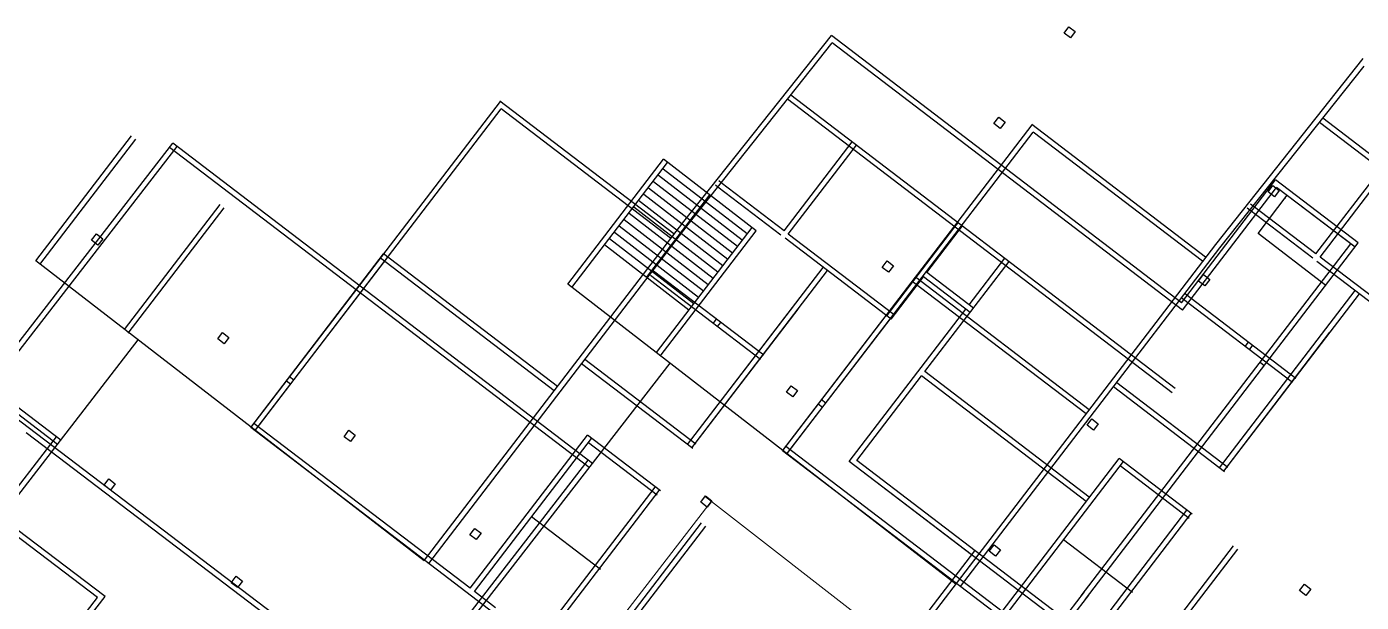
# Model space of a CAD drawing. Header units: metres. Extents: x 141303 to 146299, y 125960 to 127091.
# Drawn here: x 145323 to 145373.1, y 126112.4 to 126134 of the extents above; entities that cross this region are included whole.
import ezdxf

# ---------------------------------------------------------------- set-up
doc = ezdxf.new("R2010")
doc.units = ezdxf.units.M
doc.header["$MEASUREMENT"] = 0
for name, color, linetype, lineweight in [('ELEVATION', 7, 'Continuous', 20), ('new column', 4, 'Continuous', 25), ('NVMI_WALL', 7, 'Continuous', 30), ('STAIR', 93, 'Continuous', 25)]:
    doc.layers.add(name, color=color, linetype=linetype, lineweight=lineweight)

msp = doc.modelspace()

# ---------------------------------------------------------------- linework, layer by layer
at = {"layer": 'ELEVATION'}
for p, q in [((145348.52353, 126116.37069), (145356.15039, 126110.44699)), ((145337.13157, 126101.21754), (145348.73235, 126116.19015))]:
    msp.add_line(p, q, dxfattribs=at)
at = {"layer": 'new column'}
for p, q in [((145361.97264, 126133.75552), (145362.15458, 126133.99405)), ((145362.15458, 126133.99405), (145362.39311, 126133.81212)), ((145362.21118, 126133.57358), (145361.97264, 126133.75552)), ((145362.39311, 126133.81212), (145362.21118, 126133.57358)), ((145359.33876, 126130.36482), (145359.52069, 126130.60336)), ((145359.57729, 126130.18288), (145359.33876, 126130.36482)), ((145359.52069, 126130.60336), (145359.75923, 126130.42142)), ((145359.75923, 126130.42142), (145359.57729, 126130.18288)), ((145369.62414, 126127.80296), (145369.80608, 126128.04149)), ((145369.80608, 126128.04149), (145370.04462, 126127.85956)), ((145370.04462, 126127.85956), (145369.86268, 126127.62102)), ((145369.86268, 126127.62102), (145369.62414, 126127.80296)), ((145325.48347, 126125.99005), (145325.66541, 126126.22858)), ((145325.72201, 126125.80811), (145325.48347, 126125.99005)), ((145325.66541, 126126.22858), (145325.90394, 126126.04665)), ((145325.90394, 126126.04665), (145325.72201, 126125.80811)), ((145355.15134, 126124.97257), (145355.33328, 126125.21111)), ((145355.38988, 126124.79063), (145355.15134, 126124.97257)), ((145355.33328, 126125.21111), (145355.57181, 126125.02917)), ((145355.57181, 126125.02917), (145355.38988, 126124.79063)), ((145367.01853, 126124.46028), (145367.20047, 126124.69882)), ((145367.25707, 126124.27835), (145367.01853, 126124.46028)), ((145367.20047, 126124.69882), (145367.439, 126124.51688)), ((145367.439, 126124.51688), (145367.25707, 126124.27835)), ((145330.21434, 126122.28973), (145330.39627, 126122.52826)), ((145330.39627, 126122.52826), (145330.63481, 126122.34633)), ((145330.63481, 126122.34633), (145330.45287, 126122.10779)), ((145330.45287, 126122.10779), (145330.21434, 126122.28973)), ((145351.55105, 126120.29616), (145351.73298, 126120.53469)), ((145351.73298, 126120.53469), (145351.97152, 126120.35276)), ((145351.97152, 126120.35276), (145351.78958, 126120.11422)), ((145351.78958, 126120.11422), (145351.55105, 126120.29616)), ((145334.95408, 126118.62467), (145335.13601, 126118.86321)), ((145335.13601, 126118.86321), (145335.37455, 126118.68127)), ((145362.83295, 126119.05166), (145363.01489, 126119.29019)), ((145363.07149, 126118.86972), (145362.83295, 126119.05166)), ((145363.01489, 126119.29019), (145363.25342, 126119.10826)), ((145363.25342, 126119.10826), (145363.07149, 126118.86972)), ((145335.19261, 126118.44273), (145334.95408, 126118.62467)), ((145335.37455, 126118.68127), (145335.19261, 126118.44273)), ((145325.95178, 126116.80483), (145326.13372, 126117.04337)), ((145326.13372, 126117.04337), (145326.37225, 126116.86143)), ((145326.37225, 126116.86143), (145326.19032, 126116.6229)), ((145326.19032, 126116.6229), (145325.95178, 126116.80483)), ((145348.33813, 126116.16634), (145348.52007, 126116.40487)), ((145348.52007, 126116.40487), (145348.7586, 126116.22294)), ((145348.57667, 126115.9844), (145348.33813, 126116.16634)), ((145348.7586, 126116.22294), (145348.57667, 126115.9844)), ((145339.67522, 126114.9465), (145339.85716, 126115.18504)), ((145339.91376, 126114.76456), (145339.67522, 126114.9465)), ((145339.85716, 126115.18504), (145340.09569, 126115.0031)), ((145340.09569, 126115.0031), (145339.91376, 126114.76456)), ((145359.16423, 126114.32701), (145359.34617, 126114.56554)), ((145359.40277, 126114.14507), (145359.16423, 126114.32701)), ((145359.34617, 126114.56554), (145359.5847, 126114.38361)), ((145359.5847, 126114.38361), (145359.40277, 126114.14507)), ((145330.71971, 126113.15083), (145330.90165, 126113.38936)), ((145330.90165, 126113.38936), (145331.14018, 126113.20743)), ((145330.95825, 126112.96889), (145330.71971, 126113.15083)), ((145331.14018, 126113.20743), (145330.95825, 126112.96889)), ((145370.80724, 126112.8535), (145370.98917, 126113.09204)), ((145371.04577, 126112.67157), (145370.80724, 126112.8535)), ((145370.98917, 126113.09204), (145371.22771, 126112.9101)), ((145371.22771, 126112.9101), (145371.04577, 126112.67157))]:
    msp.add_line(p, q, dxfattribs=at)
at = {"layer": 'NVMI_WALL'}
for p, q in [((145347.70777, 126126.69751), (145353.24042, 126133.66609)), ((145347.8644, 126126.57315), (145353.27511, 126133.38814)), ((145366.38066, 126123.64787), (145353.24042, 126133.66609)), ((145366.41806, 126123.36786), (145353.27511, 126133.38814)), ((145367.66451, 126125.82903), (145373.19716, 126132.79761)), ((145367.82114, 126125.70467), (145373.23186, 126132.51966)), ((145366.14489, 126120.43242), (145351.72032, 126131.42982)), ((145331.46572, 126118.98084), (145340.8195, 126131.1898)), ((145331.62448, 126118.8592), (145340.85692, 126130.90978)), ((145347.32699, 126126.22844), (145340.80601, 126131.20009)), ((145347.20573, 126126.0694), (145340.85692, 126130.90978)), ((145366.02311, 126120.27376), (145351.59594, 126131.27316)), ((145324.20171, 126118.33241), (145308.45552, 126130.33743)), ((145324.32297, 126118.49146), (145308.57678, 126130.49648)), ((145385.97985, 126119.40528), (145371.55268, 126130.40467)), ((145386.10163, 126119.56394), (145371.67706, 126130.56134)), ((145323.394, 126125.21477), (145326.98222, 126129.89828)), ((145351.42246, 126118.11235), (145360.77624, 126130.32132)), ((145351.58122, 126117.99072), (145360.81366, 126130.0413)), ((145367.28373, 126125.35996), (145360.76275, 126130.3316)), ((145367.16247, 126125.20091), (145360.81366, 126130.0413)), ((145303.98626, 126097.9419), (145328.53352, 126129.628)), ((145321.47806, 126120.1941), (145328.69257, 126129.50674)), ((145323.54235, 126125.07954), (145327.14051, 126129.77602)), ((145344.15846, 126117.46393), (145328.41226, 126129.46895)), ((145344.27972, 126117.62297), (145328.53352, 126129.628)), ((145351.46649, 126126.34191), (145354.02081, 126129.67591)), ((145351.62554, 126126.22065), (145354.17986, 126129.55465)), ((145343.35074, 126124.34629), (145346.93897, 126129.02979)), ((145343.49909, 126124.21106), (145347.09725, 126128.90754)), ((145371.42323, 126125.47343), (145373.97755, 126128.80743)), ((145371.58228, 126125.35217), (145374.1366, 126128.68617)), ((145348.98388, 126127.98317), (145348.89041, 126128.05444)), ((145351.34486, 126126.18315), (145348.98388, 126127.98317)), ((145349.10827, 126128.13984), (145349.01167, 126128.21348)), ((145351.46649, 126126.34191), (145349.10827, 126128.13984)), ((145366.38066, 126123.64787), (145369.90853, 126128.2522)), ((145366.41806, 126123.36786), (145369.94565, 126127.97181)), ((145373.00986, 126125.88712), (145369.90824, 126128.25182)), ((145372.87747, 126125.73656), (145369.94565, 126127.97181)), ((145372.88821, 126125.72837), (145369.94565, 126127.97181)), ((145369.06501, 126127.27136), (145368.96841, 126127.345)), ((145369.2485, 126126.23985), (145370.34764, 126127.67437)), ((145370.27109, 126127.553), (145370.27838, 126127.56213)), ((145326.71758, 126122.64687), (145330.30627, 126127.33099)), ((145326.86163, 126122.50821), (145330.46351, 126127.20954)), ((145368.94062, 126127.11469), (145368.84715, 126127.18595)), ((145371.3016, 126125.31467), (145368.94062, 126127.11469)), ((145371.42323, 126125.47343), (145369.06501, 126127.27136)), ((145337.97494, 126113.99385), (145347.70564, 126126.69478)), ((145338.13371, 126113.87222), (145347.8644, 126126.57315)), ((145346.67432, 126121.77839), (145350.26301, 126126.46251)), ((145346.81837, 126121.63973), (145350.42026, 126126.34106)), ((145355.32106, 126123.15166), (145358.00239, 126126.65144)), ((145356.81809, 126124.77678), (145358.16115, 126126.5298)), ((145357.87538, 126126.48566), (145357.99701, 126126.64442)), ((145358.03443, 126126.3644), (145358.15606, 126126.52316)), ((145355.48011, 126123.0304), (145351.50391, 126126.06189)), ((145355.60175, 126123.18916), (145351.62554, 126126.22065)), ((145362.61651, 126112.65166), (145372.72899, 126125.84976)), ((145362.77526, 126112.53002), (145373.00986, 126125.88712)), ((145371.79688, 126124.29694), (145369.2485, 126126.23985)), ((145331.45368, 126118.96512), (145336.44068, 126125.47437)), ((145331.61273, 126118.84386), (145336.59973, 126125.35311)), ((145342.96165, 126120.50272), (145336.44068, 126125.47437)), ((145357.93169, 126113.12537), (145367.66238, 126125.8263)), ((145358.09045, 126113.00374), (145367.82114, 126125.70467)), ((145375.55849, 126122.32068), (145371.58228, 126125.35217)), ((145331.46564, 126118.98074), (145323.394, 126125.21477)), ((145342.84002, 126120.34396), (145336.31904, 126125.31561)), ((145350.70665, 126121.67769), (145346.5714, 126124.83044)), ((145347.84504, 126118.32647), (145352.93534, 126124.97055)), ((145348.00409, 126118.20521), (145353.09439, 126124.84929)), ((145356.74533, 126121.06439), (145359.90781, 126125.19221)), ((145358.40857, 126123.56418), (145359.74876, 126125.31347)), ((145375.43685, 126122.16192), (145371.46065, 126125.19341)), ((145351.42239, 126118.11226), (145343.35074, 126124.34629)), ((145350.58539, 126121.51864), (145346.45014, 126124.67139)), ((145351.41042, 126118.09664), (145356.39742, 126124.60588)), ((145351.56947, 126117.97538), (145356.55647, 126124.48463)), ((145355.48011, 126123.0304), (145356.69645, 126124.61802)), ((145362.79676, 126119.47548), (145356.27578, 126124.44712)), ((145362.9184, 126119.63424), (145356.39742, 126124.60588)), ((145358.44598, 126123.28416), (145356.69645, 126124.61802)), ((145358.56762, 126123.44292), (145356.81809, 126124.77678)), ((145370.66339, 126120.80921), (145366.52814, 126123.96196)), ((145367.80178, 126117.45799), (145372.89208, 126124.10207)), ((145367.96083, 126117.33673), (145373.05113, 126123.98081)), ((145347.84504, 126118.32647), (145351.83344, 126123.53231)), ((145348.00409, 126118.20521), (145351.9922, 126123.41067)), ((145353.91033, 126117.69289), (145358.28693, 126123.40542)), ((145370.54213, 126120.65016), (145366.40688, 126123.80291)), ((145348.80888, 126122.87307), (145348.93051, 126123.03183)), ((145348.96792, 126122.75181), (145349.08956, 126122.91057)), ((145326.96292, 126122.64041), (145326.96029, 126122.64242)), ((145367.80178, 126117.45799), (145371.79018, 126122.66382)), ((145367.96083, 126117.33673), (145371.94895, 126122.54219)), ((145318.05456, 126110.40007), (145327.23397, 126122.24902)), ((145368.76562, 126122.00459), (145368.88725, 126122.16335)), ((145368.92467, 126121.88333), (145369.0463, 126122.04209)), ((145338.0113, 126109.53158), (145347.19071, 126121.38054)), ((145348.03895, 126118.17864), (145343.86884, 126121.35796)), ((145348.16021, 126118.33769), (145343.99047, 126121.51673)), ((145346.91966, 126121.77193), (145346.91703, 126121.77394)), ((145369.48221, 126121.28322), (145369.32305, 126121.40457)), ((145333.07234, 126120.74901), (145332.91329, 126120.87027)), ((145354.19101, 126117.73039), (145356.62369, 126120.90563)), ((145362.79648, 126116.19945), (145356.62369, 126120.90563)), ((145362.91774, 126116.3585), (145356.74533, 126121.06439)), ((145332.9507, 126120.59025), (145332.79166, 126120.71151)), ((145332.9507, 126120.59025), (145332.79166, 126120.71151)), ((145367.99569, 126117.31016), (145363.82558, 126120.48948)), ((145368.11695, 126117.46921), (145363.94721, 126120.64824)), ((145337.09262, 126108.34573), (145321.47806, 126120.1941)), ((145352.90745, 126119.72176), (145352.7484, 126119.84302)), ((145352.90745, 126119.72176), (145352.7484, 126119.84302)), ((145353.02908, 126119.88053), (145352.87003, 126120.00179)), ((145354.17863, 126101.63944), (145331.45368, 126118.96512)), ((145337.9565, 126113.96761), (145331.46564, 126118.98074)), ((145339.68677, 126112.93965), (145331.57532, 126119.12389)), ((145317.89523, 126110.52097), (145324.16392, 126118.61272)), ((145336.8108, 126108.30852), (145323.02856, 126118.76652)), ((145339.68677, 126112.93965), (145344.08422, 126118.67938)), ((145339.84582, 126112.81839), (145344.24298, 126118.55775)), ((145346.82635, 126116.58816), (145344.08393, 126118.67901)), ((145346.70509, 126116.42911), (145344.12135, 126118.39899)), ((145374.13537, 126100.77096), (145351.41042, 126118.09664)), ((145357.91324, 126113.09912), (145351.42239, 126118.11226)), ((145359.64352, 126112.07116), (145351.53206, 126118.2554)), ((145325.70776, 126112.59104), (145319.33447, 126117.42711)), ((145325.98958, 126112.62825), (145319.45696, 126117.58523)), ((145337.85197, 126109.65249), (145344.12066, 126117.74424)), ((145361.84435, 126111.64393), (145353.91033, 126117.69289)), ((145358.50434, 126114.19038), (145353.91033, 126117.69289)), ((145361.966, 126111.80268), (145354.19101, 126117.73039)), ((145359.64352, 126112.07116), (145364.04096, 126117.8109)), ((145359.80256, 126111.9499), (145364.19972, 126117.68927)), ((145366.7831, 126115.71968), (145364.04067, 126117.81052)), ((145366.66184, 126115.56063), (145364.07809, 126117.5305)), ((145342.10275, 126110.83138), (145346.6244, 126116.73324)), ((145342.26151, 126110.70974), (145346.78316, 126116.61161)), ((145362.05949, 126109.9629), (145366.58115, 126115.86476)), ((145344.58306, 126113.64578), (145341.99275, 126115.62065)), ((145343.84912, 126109.49341), (145348.37078, 126115.39527)), ((145362.21825, 126109.84126), (145366.73991, 126115.74313)), ((145344.00788, 126109.37177), (145348.52954, 126115.27364)), ((145355.94984, 126110.85652), (145358.62598, 126114.34913)), ((145364.5398, 126112.7773), (145361.94949, 126114.75217)), ((145363.80586, 126108.62493), (145368.32752, 126114.52679)), ((145363.96463, 126108.50329), (145368.48628, 126114.40516)), ((145356.10889, 126110.73526), (145358.78503, 126114.22787)), ((145340.64106, 126112.21209), (145339.84582, 126112.81839)), ((145354.30028, 126101.7982), (145362.73815, 126112.81042)), ((145313.98547, 126097.1331), (145325.98958, 126112.62825)), ((145322.64548, 126108.6382), (145325.70776, 126112.59104)), ((145339.56256, 126112.77752), (145339.56514, 126112.78088)), ((145339.72132, 126112.65588), (145339.72419, 126112.65962)), ((145343.60693, 126112.46585), (145343.60319, 126112.46871)), ((145343.72857, 126112.62462), (145343.72445, 126112.62776)), ((145352.80249, 126099.51461), (145362.89691, 126112.68878))]:
    msp.add_line(p, q, dxfattribs=at)
at = {"layer": 'STAIR'}
for p, q in [((145350.42026, 126126.34106), (145346.93897, 126129.02979)), ((145349.89811, 126125.98622), (145346.74868, 126128.41864)), ((145350.08056, 126126.22436), (145346.93206, 126128.65607)), ((145349.53321, 126125.50993), (145346.38193, 126127.94378)), ((145349.71566, 126125.74807), (145346.5653, 126128.18121)), ((145349.1683, 126125.03364), (145346.00254, 126127.47868)), ((145349.35075, 126125.27178), (145346.19855, 126127.70635)), ((145346.30826, 126124.58915), (145348.68013, 126127.68502)), ((145348.8034, 126124.55735), (145345.64842, 126126.99406)), ((145348.98585, 126124.7955), (145345.8318, 126127.23149)), ((145348.43849, 126124.08106), (145345.28167, 126126.5192)), ((145348.62095, 126124.31921), (145345.46505, 126126.75663)), ((145348.07359, 126123.60478), (145344.91492, 126126.04434)), ((145348.25604, 126123.84292), (145345.09829, 126126.28177)), ((145347.89114, 126123.36663), (145344.72538, 126125.81167))]:
    msp.add_line(p, q, dxfattribs=at)

doc.saveas('drawing.dxf')
